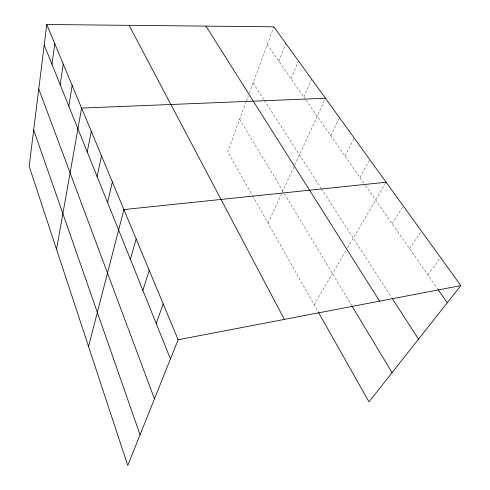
<?xml version="1.0" encoding="UTF-8"?>
<svg xmlns="http://www.w3.org/2000/svg" width="490" height="490" viewBox="0 0 490 490"><rect width="100%" height="100%" fill="white"/><g stroke="black" fill="none" stroke-linecap="round" stroke-linejoin="round"><path stroke-width="0.37" stroke-dasharray="2.45 1.84" d="M246.25 101.504L227.721 151.759L252.221 195.13M246.513 100.793L248.357 95.795M249.404 92.947L273.794 26.803M278.908 61.281L285.829 43.463M291.097 78.761L298.428 60.889M303.843 97.051L311.615 79.141M268.048 223.152L281.879 193.054M282.197 192.368L294.423 165.767M294.735 165.081L325.446 98.27M330.781 135.693L339.521 117.747M345.015 156.108L354.288 138.186M359.954 177.539L369.803 159.654M314.115 304.713L346.026 250.439M347.551 247.842L386.12 182.231M392.153 223.734L403.307 206.008M409.542 248.675L421.437 231.09M427.886 274.982L440.577 257.581M267.246 44.553L305.57 99.525M305.999 100.144L365.185 185.042M365.62 185.667L437.784 289.192M253.091 82.957L263.945 99.776M264.349 100.401L321.03 188.197M321.44 188.828L391.565 297.442M239.696 119.278L283.986 192.931M284.372 193.575L351.404 305.056M252.589 195.78L318.261 312.044"/><path stroke-width="0.73" d="M46.764 24.5L29.173 166.275L127.755 465.5L178.146 339.748L46.764 24.5L273.794 26.803L460.827 285.596L368.988 401.855L318.261 312.044M52.001 64.343L54.788 43.757M60.184 84.703L63.247 64.043M68.814 106.159L72.165 85.456M56.54 249.337L81.597 108.076L325.446 98.27M87.251 152.01L91.275 131.296M97.112 176.541L101.516 155.869M107.555 202.499L112.369 181.919M88.549 346.497L123.897 209.579L386.12 182.231M130.371 259.247L136.159 239.004M142.878 290.35L149.23 270.37M156.212 323.51L163.195 303.88M178.146 339.748L460.827 285.596M438.219 289.804L447.26 302.777M392.38 298.704L418.509 339.172M205.941 26.117L379.621 301.154M351.796 305.711L392.055 372.657M129.103 25.333L284.359 319.407M44.223 45L170.459 358.937M38.765 88.941L154.454 398.878M33.675 129.985L140.06 434.802"/></g></svg>
